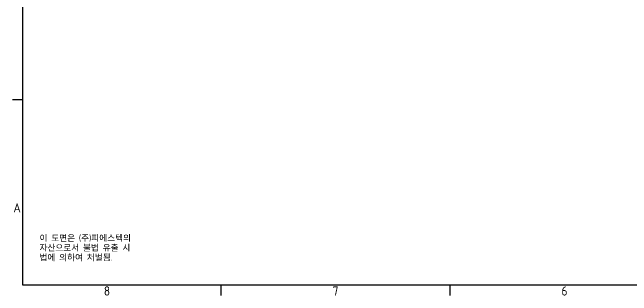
# Model space of a CAD drawing. Header units: millimetres. Extents: x 0 to 51860, y 0 to 5940.
# Drawn here: x 19180 to 21189, y 66 to 983 of the extents above; entities that cross this region are included whole.
import ezdxf

# ---------------------------------------------------------------- set-up
doc = ezdxf.new("R2010")
doc.units = ezdxf.units.MM
doc.header["$LTSCALE"] = 10
doc.layers.add('경계(ISO)', color=7, linetype='Continuous', lineweight=25)
doc.layers.add('기호(ISO)', color=5, linetype='Continuous', lineweight=25)
doc.styles.add('문자 텍스트_PSTEK_POSCO', font='isocp.shx')

msp = doc.modelspace()

# ---------------------------------------------------------------- linework, layer by layer
at = {"layer": '경계(ISO)'}
for p, q in [((19214.0385, 700), (19180.0385, 700)), ((19856.5385, 100), (19856.5385, 66)), ((20599.0386, 100), (20599.0386, 66))]:
    msp.add_line(p, q, dxfattribs=at)
at = {"layer": '경계(ISO)', "flags": 128}
msp.add_lwpolyline([(19214.0385, 100), (19214.0385, 4100), (24954.0387, 4100), (24954.0387, 100), (19214.0385, 100)], dxfattribs=at)

# ---------------------------------------------------------------- texts
at = {"layer": '경계(ISO)', "color": 2, "char_height": 30, "attachment_point": 7, "style": '문자 텍스트_PSTEK_POSCO'}
for s, insert in [('A', (19183.1825, 334.9285)), ('8', (19476.7339, 65.7139)), ('7', (20219.2339, 65.9285)), ('6', (20961.7339, 65.7139))]:
    msp.add_mtext(s, dxfattribs=dict(at, insert=insert))
at = {"layer": '기호(ISO)', "color": 7, "insert": (19267.9848, 262.2827), "char_height": 20, "width": 512.401383, "attachment_point": 1, "line_spacing_factor": 0.944221, "style": '문자 텍스트_PSTEK_POSCO'}
msp.add_mtext('{이 도면은 (주)피에스텍의\\P자산으로서 불법 유출 시 \\P법에 의하여 처벌됨.}', dxfattribs=at)

doc.saveas('drawing.dxf')
